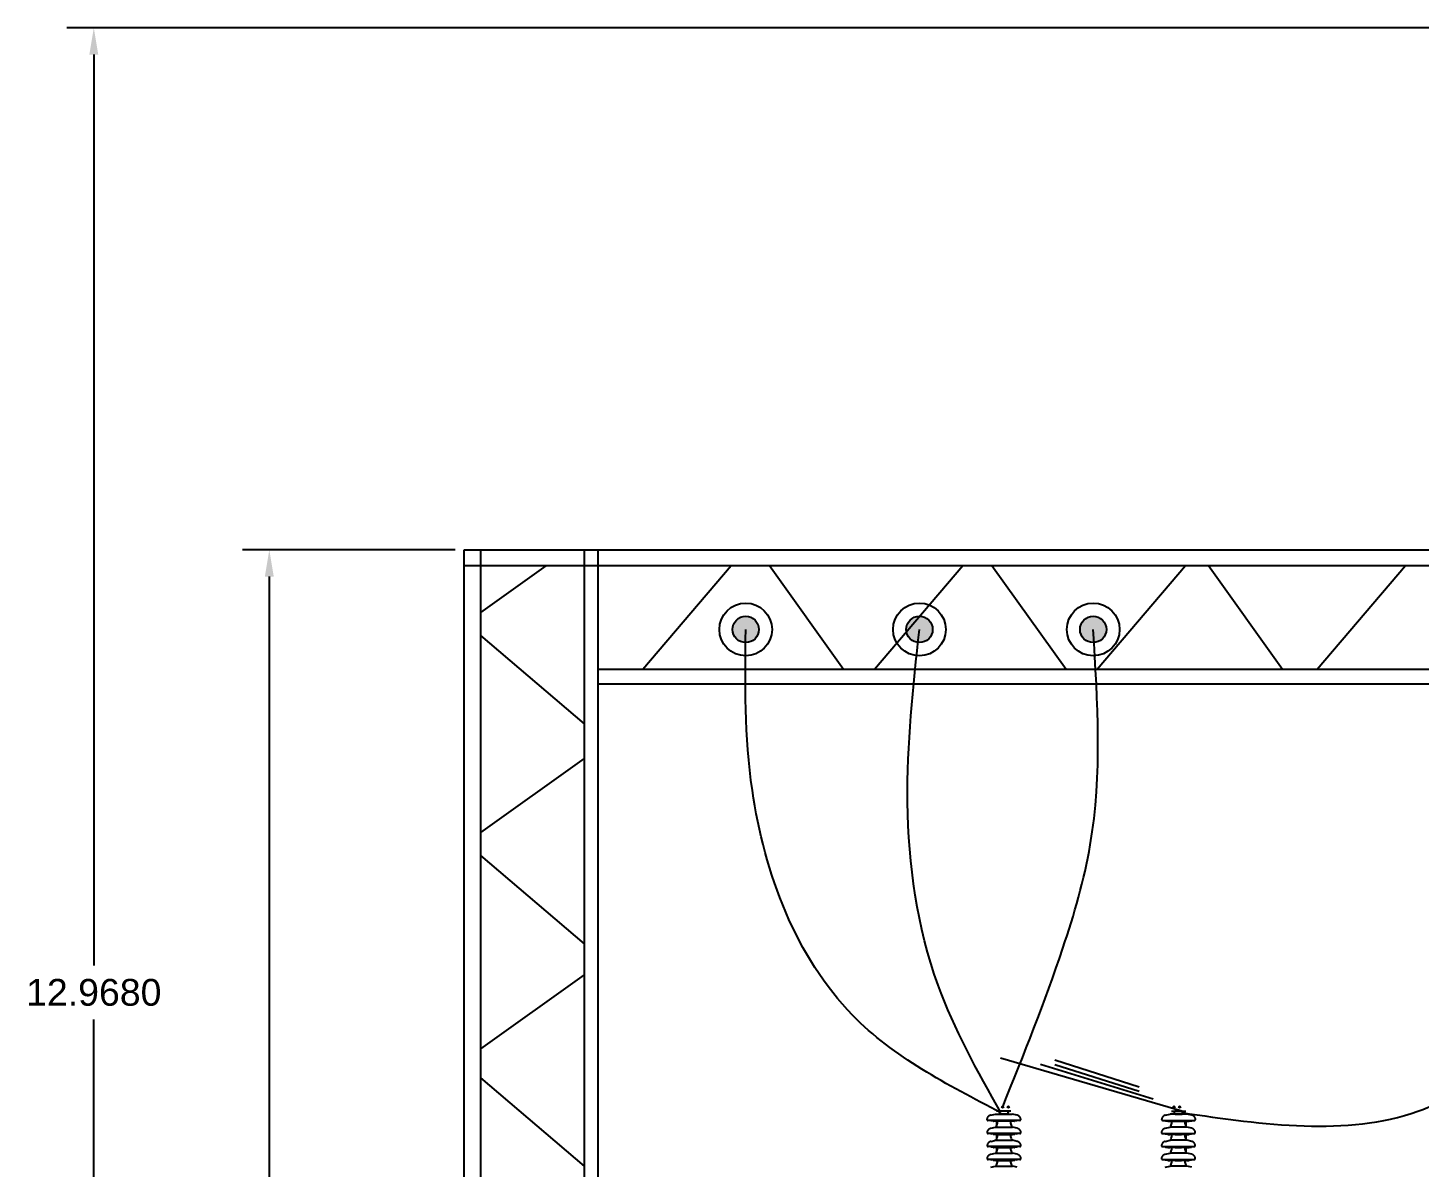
# Model space of a CAD drawing. Header units: inches. Extents: x 86.7 to 123.2, y 21.5 to 36.5.
# Drawn here: x 86.73 to 96.08, y 28.88 to 36.54 of the extents above; entities that cross this region are included whole.
import ezdxf

# ---------------------------------------------------------------- set-up
doc = ezdxf.new("R2010")
doc.units = ezdxf.units.IN
doc.header["$MEASUREMENT"] = 0
doc.linetypes.add('DASHED', pattern=[0.75, 0.5, -0.25])
doc.layers.add('DIM', color=2, linetype='Continuous')
doc.layers.add('medidas', color=3, linetype='Continuous')
doc.styles.get("Standard").update_dxf_attribs({"font": 'Arial.ttf'})
doc.dimstyles.get("Standard").update_dxf_attribs({"dimtxt": 0.18, "dimasz": 0.18, "dimexe": 0.18, "dimexo": 0.0625, "dimgap": 0.09, "dimtad": 0, "dimtih": 1, "dimtoh": 1, "dimdec": 4, "dimzin": 0, "dimdsep": 46, "dimtxsty": 'Standard', "dimcen": 0.09, "dimadec": 0, "dimazin": 0, "dimtfac": 1, "dimtdec": 4, "dimtofl": 0, "dimtmove": 0, "dimatfit": 3, "dimfxl": 1, "dimtolj": 1, "dimtzin": 0, "dimarcsym": 0})

# ---------------------------------------------------------------- blocks, each defined once
blk = doc.blocks.new('*D23')
at = {"layer": 'Defpoints', "color": 0, "transparency": 16777216}
for p in [(89.665, 33.0268), (88.3552, 23.5671), (89.665, 23.5671)]:
    blk.add_point(p, dxfattribs=at)
at = {"layer": 'medidas', "color": 0, "lineweight": -2, "transparency": 16777216}
for p, q in [((89.6025, 33.0268), (88.1752, 33.0268)), ((88.3552, 32.8468), (88.3552, 28.4782)), ((88.3552, 23.7471), (88.3552, 28.1157)), ((89.6025, 23.5671), (88.1752, 23.5671))]:
    blk.add_line(p, q, dxfattribs=at)
at = {"layer": 'medidas', "color": 0, "transparency": 16777216}
for points in [[(88.3252, 32.8468), (88.3852, 32.8468), (88.3552, 33.0268)], [(88.3252, 23.7471), (88.3852, 23.7471), (88.3552, 23.5671)]]:
    blk.add_solid(points, dxfattribs=at)
at = {"layer": 'medidas', "color": 0, "transparency": 16777216, "insert": (88.3552, 28.297), "char_height": 0.18, "attachment_point": 5}
blk.add_mtext('\\A1;9.4597', dxfattribs=at)
blk = doc.blocks.new('*D24')
at = {"layer": 'Defpoints', "color": 0, "transparency": 16777216}
for p in [(97.0613, 36.5351), (87.1762, 23.5671), (97.0613, 23.5671)]:
    blk.add_point(p, dxfattribs=at)
at = {"layer": 'medidas', "color": 0, "lineweight": -2, "transparency": 16777216}
for p, q in [((96.9988, 36.5351), (86.9962, 36.5351)), ((87.1762, 36.3551), (87.1762, 30.2324)), ((87.1762, 23.7471), (87.1762, 29.8699)), ((96.9988, 23.5671), (86.9962, 23.5671))]:
    blk.add_line(p, q, dxfattribs=at)
at = {"layer": 'medidas', "color": 0, "transparency": 16777216}
for points in [[(87.1462, 36.3551), (87.2062, 36.3551), (87.1762, 36.5351)], [(87.1462, 23.7471), (87.2062, 23.7471), (87.1762, 23.5671)]]:
    blk.add_solid(points, dxfattribs=at)
at = {"layer": 'medidas', "color": 0, "transparency": 16777216, "insert": (87.1762, 30.0511), "char_height": 0.18, "attachment_point": 5}
blk.add_mtext('\\A1;12.9680', dxfattribs=at)

msp = doc.modelspace()

# ---------------------------------------------------------------- hatches: boundary and pattern name
at = {"layer": 'DIM'}
h = msp.add_hatch(color=256, dxfattribs=at)
h.dxf.hatch_style = 1
h.paths.add_polyline_path([(91.46655, 32.49142, 1), (91.64346, 32.49142, 1)])
h = msp.add_hatch(color=256, dxfattribs=at)
h.dxf.hatch_style = 1
h.paths.add_polyline_path([(92.63361, 32.49142, 1), (92.81052, 32.49142, 1)])
h = msp.add_hatch(color=256, dxfattribs=at)
h.dxf.hatch_style = 1
h.paths.add_polyline_path([(93.80067, 32.49142, 1), (93.97758, 32.49142, 1)])

# ---------------------------------------------------------------- linework, layer by layer
at = {"color": 2}
for p, q in [((94.48464, 29.25315), (93.2669, 29.61013)), ((93.53557, 29.56948), (94.29309, 29.33653)), ((93.63065, 29.59953), (94.19801, 29.4163)), ((93.63065, 29.56823), (94.19801, 29.38869)), ((93.3356, 29.25315), (93.23959, 29.25315)), ((94.41594, 29.25315), (94.51195, 29.25315)), ((93.23526, 29.09733), (93.21964, 29.09733)), ((93.36045, 29.09733), (93.34728, 29.09733)), ((94.39109, 29.09733), (94.40426, 29.09733)), ((94.51628, 29.09733), (94.5319, 29.09733)), ((93.23533, 29.00937), (93.21971, 29.00937)), ((93.36051, 29.00937), (93.34734, 29.00937)), ((94.39103, 29.00937), (94.4042, 29.00937)), ((94.51621, 29.00937), (94.53183, 29.00937)), ((93.23526, 28.92269), (93.21964, 28.92269)), ((93.36045, 28.92269), (93.34728, 28.92269)), ((94.39109, 28.92269), (94.40426, 28.92269)), ((94.51628, 28.92269), (94.5319, 28.92269))]:
    msp.add_line(p, q, dxfattribs=at)
at = {"color": 2, "linetype": 'DASHED'}
for p, q in [((93.30828, 29.25315), (93.2669, 29.25315)), ((94.44326, 29.25315), (94.48464, 29.25315)), ((93.39617, 29.19168), (93.18146, 29.19168)), ((93.19962, 29.22626), (93.23281, 29.234)), ((93.20049, 29.19008), (93.20049, 29.19168)), ((93.37555, 29.18848), (93.20209, 29.18848)), ((93.21681, 29.18688), (93.21681, 29.18848)), ((93.35922, 29.18528), (93.21841, 29.18528)), ((93.23281, 29.234), (93.34482, 29.234)), ((93.30828, 29.234), (93.2669, 29.234)), ((93.30951, 29.18528), (93.26812, 29.18528)), ((93.37802, 29.22626), (93.34482, 29.234)), ((93.36082, 29.18688), (93.36082, 29.18848)), ((93.37715, 29.19008), (93.37715, 29.19168)), ((94.35537, 29.19168), (94.57008, 29.19168)), ((94.37352, 29.22626), (94.40672, 29.234)), ((94.37439, 29.19008), (94.37439, 29.19168)), ((94.37599, 29.18848), (94.54945, 29.18848)), ((94.39072, 29.18688), (94.39072, 29.18848)), ((94.39232, 29.18528), (94.53312, 29.18528)), ((94.51873, 29.234), (94.40672, 29.234)), ((94.44203, 29.18528), (94.48341, 29.18528)), ((94.44326, 29.234), (94.48464, 29.234)), ((94.55192, 29.22626), (94.51873, 29.234)), ((94.53472, 29.18688), (94.53472, 29.18848)), ((94.55105, 29.19008), (94.55105, 29.19168)), ((93.3974, 29.10373), (93.18269, 29.10373)), ((93.20084, 29.1383), (93.23404, 29.14604)), ((93.20171, 29.10213), (93.20171, 29.10373)), ((93.37677, 29.10053), (93.20331, 29.10053)), ((93.21804, 29.09893), (93.21804, 29.10053)), ((93.23404, 29.14604), (93.34605, 29.14604)), ((93.23526, 29.09733), (93.34728, 29.09733)), ((93.31074, 29.09733), (93.26935, 29.09733)), ((93.37924, 29.1383), (93.34605, 29.14604)), ((93.36205, 29.09893), (93.36205, 29.10053)), ((93.37837, 29.10213), (93.37837, 29.10373)), ((94.35414, 29.10373), (94.56885, 29.10373)), ((94.3723, 29.1383), (94.40549, 29.14604)), ((94.37317, 29.10213), (94.37317, 29.10373)), ((94.37477, 29.10053), (94.54823, 29.10053)), ((94.38949, 29.09893), (94.38949, 29.10053)), ((94.51628, 29.09733), (94.40426, 29.09733)), ((94.5175, 29.14604), (94.40549, 29.14604)), ((94.4408, 29.09733), (94.48219, 29.09733)), ((94.55069, 29.1383), (94.5175, 29.14604)), ((94.5335, 29.09893), (94.5335, 29.10053)), ((94.54983, 29.10213), (94.54983, 29.10373)), ((93.39747, 29.01577), (93.18275, 29.01577)), ((93.20084, 28.96366), (93.23404, 28.9714)), ((93.20091, 29.05034), (93.2341, 29.05809)), ((93.20178, 29.01417), (93.20178, 29.01577)), ((93.37684, 29.01257), (93.20338, 29.01257)), ((93.21811, 29.01097), (93.21811, 29.01257)), ((93.23404, 28.9714), (93.34605, 28.9714)), ((93.2341, 29.05809), (93.34612, 29.05809)), ((93.23533, 29.00937), (93.34734, 29.00937)), ((93.3108, 29.00937), (93.26942, 29.00937)), ((93.37924, 28.96366), (93.34605, 28.9714)), ((93.37931, 29.05034), (93.34612, 29.05809)), ((93.36211, 29.01097), (93.36211, 29.01257)), ((93.37844, 29.01417), (93.37844, 29.01577)), ((94.35407, 29.01577), (94.56879, 29.01577)), ((94.37223, 29.05034), (94.40542, 29.05809)), ((94.3723, 28.96366), (94.40549, 28.9714)), ((94.3731, 29.01417), (94.3731, 29.01577)), ((94.3747, 29.01257), (94.54816, 29.01257)), ((94.38943, 29.01097), (94.38943, 29.01257)), ((94.51621, 29.00937), (94.4042, 29.00937)), ((94.51744, 29.05809), (94.40542, 29.05809)), ((94.5175, 28.9714), (94.40549, 28.9714)), ((94.44074, 29.00937), (94.48212, 29.00937)), ((94.55063, 29.05034), (94.51744, 29.05809)), ((94.55069, 28.96366), (94.5175, 28.9714)), ((94.53343, 29.01097), (94.53343, 29.01257)), ((94.54976, 29.01417), (94.54976, 29.01577)), ((93.3974, 28.92909), (93.18269, 28.92909)), ((93.20084, 28.87698), (93.23404, 28.88472)), ((93.20171, 28.92749), (93.20171, 28.92909)), ((93.37677, 28.92589), (93.20331, 28.92589)), ((93.21804, 28.92429), (93.21804, 28.92589)), ((93.23404, 28.88472), (93.34605, 28.88472)), ((93.23526, 28.92269), (93.34728, 28.92269)), ((93.31074, 28.92269), (93.26935, 28.92269)), ((93.37924, 28.87698), (93.34605, 28.88472)), ((93.36205, 28.92429), (93.36205, 28.92589)), ((93.37837, 28.92749), (93.37837, 28.92909)), ((94.35414, 28.92909), (94.56885, 28.92909)), ((94.3723, 28.87698), (94.40549, 28.88472)), ((94.37317, 28.92749), (94.37317, 28.92909)), ((94.37477, 28.92589), (94.54823, 28.92589)), ((94.38949, 28.92429), (94.38949, 28.92589)), ((94.51628, 28.92269), (94.40426, 28.92269)), ((94.5175, 28.88472), (94.40549, 28.88472)), ((94.4408, 28.92269), (94.48219, 28.92269)), ((94.55069, 28.87698), (94.5175, 28.88472)), ((94.5335, 28.92429), (94.5335, 28.92589)), ((94.54983, 28.92749), (94.54983, 28.92909))]:
    msp.add_line(p, q, dxfattribs=at)
at = {"color": 2}
for points in [[(93.24011, 29.19168), (93.24011, 29.18848)], [(93.24011, 29.18528), (93.24011, 29.15349)], [(93.33612, 29.18528), (93.33612, 29.19168)], [(94.41542, 29.18528), (94.41542, 29.19168)], [(94.51143, 29.19168), (94.51143, 29.18848)], [(94.51143, 29.18528), (94.51143, 29.15349)], [(93.24011, 29.10373), (93.24011, 29.10053)], [(93.24011, 29.09733), (93.24011, 29.06553)], [(94.51143, 29.10373), (94.51143, 29.10053)], [(94.51143, 29.09733), (94.51143, 29.06553)], [(93.24011, 29.01577), (93.24011, 29.01257)], [(93.24011, 29.00937), (93.24011, 28.97885)], [(93.33612, 29.01257), (93.33612, 29.01577)], [(94.41542, 29.01257), (94.41542, 29.01577)], [(94.51143, 29.01577), (94.51143, 29.01257)], [(94.51143, 29.00937), (94.51143, 28.97885)]]:
    msp.add_lwpolyline(points, dxfattribs=at)
for centre in [(93.28119, 29.28195), (93.31959, 29.28195), (94.43194, 29.28195), (94.47035, 29.28195)]:
    msp.add_circle(centre, 0.00509, dxfattribs=at)
at = {"color": 2, "linetype": 'DASHED'}
for centre, radius, start, end in [((93.26812, 29.24357), 0.00966, 82.704702, 277.295298), ((93.30951, 29.24357), 0.00966, 262.704702, 97.295298), ((94.44203, 29.24357), 0.00966, 82.704702, 277.295298), ((94.48341, 29.24357), 0.00966, 262.704702, 97.295298), ((93.18146, 29.19808), 0.0064, 173.282083, 270), ((93.20689, 29.19509), 0.032, 103.130019, 173.282083), ((93.20209, 29.19008), 0.0016, 180, 270), ((93.21841, 29.18688), 0.0016, 180, 270), ((93.35922, 29.18688), 0.0016, 270, 0), ((93.37555, 29.19008), 0.0016, 270, 0), ((93.37075, 29.19509), 0.032, 6.717917, 76.869981), ((93.39617, 29.19808), 0.0064, 270, 6.717917), ((94.35537, 29.19808), 0.0064, 173.282083, 270), ((94.38079, 29.19509), 0.032, 103.130019, 173.282083), ((94.37599, 29.19008), 0.0016, 180, 270), ((94.39232, 29.18688), 0.0016, 180, 270), ((94.53312, 29.18688), 0.0016, 270, 0), ((94.54945, 29.19008), 0.0016, 270, 0), ((94.54465, 29.19509), 0.032, 6.717917, 76.869981), ((94.57008, 29.19808), 0.0064, 270, 6.717917), ((93.18269, 29.11013), 0.0064, 173.282083, 270), ((93.20811, 29.10713), 0.032, 103.130019, 173.282083), ((93.20331, 29.10213), 0.0016, 180, 270), ((93.21964, 29.09893), 0.0016, 180, 270), ((93.36045, 29.09893), 0.0016, 270, 0), ((93.37677, 29.10213), 0.0016, 270, 0), ((93.37197, 29.10713), 0.032, 6.717917, 76.869981), ((93.3974, 29.11013), 0.0064, 270, 6.717917), ((94.35414, 29.11013), 0.0064, 173.282083, 270), ((94.37957, 29.10713), 0.032, 103.130019, 173.282083), ((94.37477, 29.10213), 0.0016, 180, 270), ((94.39109, 29.09893), 0.0016, 180, 270), ((94.5319, 29.09893), 0.0016, 270, 0), ((94.54823, 29.10213), 0.0016, 270, 0), ((94.54342, 29.10713), 0.032, 6.717917, 76.869981), ((94.56885, 29.11013), 0.0064, 270, 6.717917), ((93.18275, 29.02217), 0.0064, 173.282083, 270), ((93.20818, 29.01918), 0.032, 103.130019, 173.282083), ((93.20338, 29.01417), 0.0016, 180, 270), ((93.21971, 29.01097), 0.0016, 180, 270), ((93.36051, 29.01097), 0.0016, 270, 0), ((93.37684, 29.01417), 0.0016, 270, 0), ((93.37204, 29.01918), 0.032, 6.717917, 76.869981), ((93.39747, 29.02217), 0.0064, 270, 6.717917), ((94.35407, 29.02217), 0.0064, 173.282083, 270), ((94.3795, 29.01918), 0.032, 103.130019, 173.282083), ((94.3747, 29.01417), 0.0016, 180, 270), ((94.39103, 29.01097), 0.0016, 180, 270), ((94.53183, 29.01097), 0.0016, 270, 0), ((94.54816, 29.01417), 0.0016, 270, 0), ((94.54336, 29.01918), 0.032, 6.717917, 76.869981), ((94.56879, 29.02217), 0.0064, 270, 6.717917), ((93.18269, 28.93549), 0.0064, 173.282083, 270), ((93.20811, 28.93249), 0.032, 103.130019, 173.282083), ((93.20331, 28.92749), 0.0016, 180, 270), ((93.21964, 28.92429), 0.0016, 180, 270), ((93.36045, 28.92429), 0.0016, 270, 0), ((93.37677, 28.92749), 0.0016, 270, 0), ((93.37197, 28.93249), 0.032, 6.717917, 76.869981), ((93.3974, 28.93549), 0.0064, 270, 6.717917), ((94.35414, 28.93549), 0.0064, 173.282083, 270), ((94.37957, 28.93249), 0.032, 103.130019, 173.282083), ((94.37477, 28.92749), 0.0016, 180, 270), ((94.39109, 28.92429), 0.0016, 180, 270), ((94.5319, 28.92429), 0.0016, 270, 0), ((94.54823, 28.92749), 0.0016, 270, 0), ((94.54342, 28.93249), 0.032, 6.717917, 76.869981), ((94.56885, 28.93549), 0.0064, 270, 6.717917)]:
    msp.add_arc(centre, radius, start, end, dxfattribs=at)
at = {"color": 2}
for centre, radius, start, end in [((93.22395, 29.16047), 0.01761, 304.957695, 356.774325), ((93.21763, 29.17507), 0.02853, 326.878693, 20.968667), ((93.36245, 29.17507), 0.02853, 159.031333, 213.121307), ((93.35614, 29.16047), 0.01761, 183.225675, 235.042305), ((94.3954, 29.16047), 0.01761, 304.957695, 356.774325), ((94.38909, 29.17507), 0.02853, 326.878693, 20.968667), ((94.5339, 29.17507), 0.02853, 159.031333, 213.121307), ((94.52759, 29.16047), 0.01761, 183.225675, 235.042305), ((93.22395, 29.07252), 0.01761, 304.957695, 356.774325), ((93.21763, 29.08712), 0.02853, 326.878693, 20.968667), ((93.36245, 29.08712), 0.02853, 159.031333, 213.121307), ((93.35614, 29.07252), 0.01761, 183.225675, 235.042305), ((94.3954, 29.07252), 0.01761, 304.957695, 356.774325), ((94.38909, 29.08712), 0.02853, 326.878693, 20.968667), ((94.5339, 29.08712), 0.02853, 159.031333, 213.121307), ((94.52759, 29.07252), 0.01761, 183.225675, 235.042305), ((93.22395, 28.98584), 0.01761, 304.957695, 356.774325), ((93.21763, 29.00043), 0.02853, 326.878693, 18.251529), ((93.36245, 29.00043), 0.02853, 161.748471, 213.121307), ((93.35614, 28.98584), 0.01761, 183.225675, 235.042305), ((94.3954, 28.98584), 0.01761, 304.957695, 356.774325), ((94.38909, 29.00043), 0.02853, 326.878693, 18.251529), ((94.5339, 29.00043), 0.02853, 161.748471, 213.121307), ((94.52759, 28.98584), 0.01761, 183.225675, 235.042305), ((93.22395, 28.89915), 0.01761, 304.957695, 356.774325), ((93.21763, 28.91375), 0.02853, 326.878693, 18.251529), ((93.36245, 28.91375), 0.02853, 161.748471, 213.121307), ((93.35614, 28.89915), 0.01761, 183.225675, 235.042305), ((94.3954, 28.89915), 0.01761, 304.957695, 356.774325), ((94.38909, 28.91375), 0.02853, 326.878693, 18.251529), ((94.5339, 28.91375), 0.02853, 161.748471, 213.121307), ((94.52759, 28.89915), 0.01761, 183.225675, 235.042305)]:
    msp.add_arc(centre, radius, start, end, dxfattribs=at)
at = {"layer": 'DIM'}
for p, q in [((89.66498, 23.79779), (89.66498, 33.02679)), ((89.66498, 33.02679), (90.56498, 33.02679)), ((89.77302, 33.02679), (89.77302, 23.76756)), ((90.46894, 33.02679), (90.46894, 23.79779)), ((90.56498, 23.79779), (90.56498, 33.02679)), ((90.56498, 33.02679), (96.56398, 33.02679)), ((96.56398, 32.91875), (89.66498, 32.91875)), ((90.21225, 32.91875), (89.77302, 32.60464)), ((91.45723, 32.91875), (90.86323, 32.22283)), ((92.2119, 32.22283), (91.71423, 32.91875)), ((93.0146, 32.91875), (92.4206, 32.22283)), ((93.70668, 32.22283), (93.20901, 32.91875)), ((94.50938, 32.91875), (93.91538, 32.22283)), ((95.16152, 32.22283), (94.66385, 32.91875)), ((95.98736, 32.91875), (95.39336, 32.22283)), ((89.77302, 32.45017), (90.46894, 31.85618)), ((96.56398, 32.22283), (90.56498, 32.22283)), ((90.56498, 32.12679), (96.56398, 32.12679)), ((90.46894, 31.62434), (89.77302, 31.12667)), ((89.77302, 30.9722), (90.46894, 30.3782)), ((90.46894, 30.1695), (89.77302, 29.67183)), ((89.77302, 29.47742), (90.46894, 28.88342))]:
    msp.add_line(p, q, dxfattribs=at)
for centre, radius in [((91.55501, 32.49142), 0.17703), ((92.72207, 32.49142), 0.17703), ((93.88913, 32.49142), 0.17703), ((91.55501, 32.49142), 0.08846), ((92.72207, 32.49142), 0.08846), ((93.88913, 32.49142), 0.08846)]:
    msp.add_circle(centre, radius, dxfattribs=at)
at = {"layer": 'medidas'}
for points in [[(93.26812, 29.24357), (92.27447, 29.89704), (91.59973, 31.40961), (91.55501, 32.49142)], [(93.26812, 29.24357), (92.84699, 30.10144), (92.64252, 31.32785), (92.72207, 32.49142)], [(93.28119, 29.28195), (93.68531, 30.34805), (93.86933, 31.04301), (93.88913, 32.49142)], [(94.48341, 29.24357), (96.06951, 29.25315), (97.0408, 29.90148)]]:
    msp.add_spline(points, degree=3, dxfattribs=at)

# ---------------------------------------------------------------- dimensions: what is measured, and where the dimension line sits
for base, p1, p2, picture, middle in [((87.17617, 23.56714), (97.06131, 36.53514), (97.06131, 23.56714), '*D24', (87.17617, 30.05114)), ((88.355206, 23.567141), (89.664976, 33.026794), (89.664976, 23.567141), '*D23', (88.355206, 28.296968))]:
    dim = msp.add_linear_dim(base=base, p1=p1, p2=p2, angle=90, dimstyle='Standard', dxfattribs=at)
    dim.commit()
    dim.dimension.update_dxf_attribs({"geometry": picture, "text_midpoint": middle})

doc.saveas('drawing.dxf')
